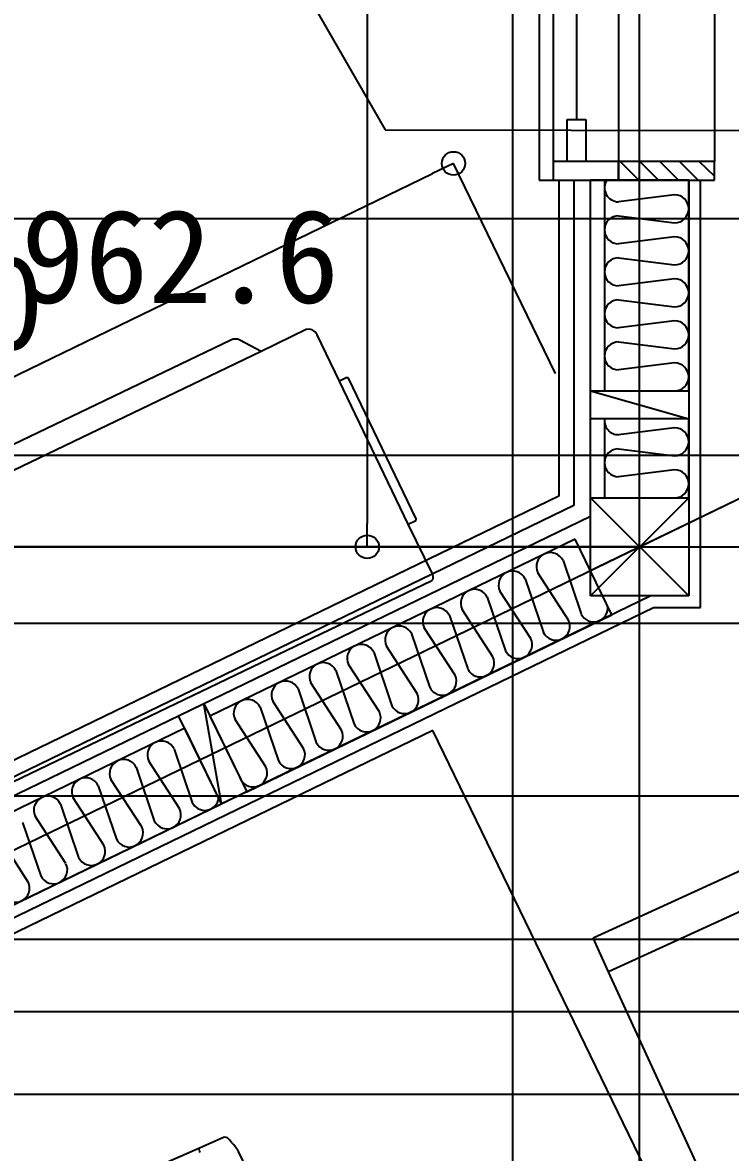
# Model space of a CAD drawing. Header units: metres. Extents: x 10861 to 26950, y 7268 to 22901.
# Drawn here: x 16845 to 17602, y 13855 to 15064 of the extents above; entities that cross this region are included whole.
import ezdxf

# ---------------------------------------------------------------- set-up
doc = ezdxf.new("R2010")
doc.units = ezdxf.units.M

msp = doc.modelspace()

# ---------------------------------------------------------------- linework, layer by layer
at = {"layer": 'COL_2F'}
for p, q in [((17452.2, 14450.6), (17452.2, 14555.6)), ((17452.2, 14555.6), (17557.2, 14555.6)), ((17557.2, 14450.6), (17452.2, 14555.6)), ((17452.2, 14450.6), (17557.2, 14555.6)), ((17557.2, 14555.6), (17557.2, 14450.6)), ((17557.2, 14450.6), (17452.2, 14450.6))]:
    msp.add_line(p, q, dxfattribs=at)
at = {"layer": 'GLID'}
for p, q in [((17369.1, 10010), (17369.1, 22205)), ((17369.1, 10010), (17369.1, 22205)), ((17369.1, 10010), (17369.1, 22205)), ((17504.7, 9325), (17504.7, 22205)), ((17504.7, 9325), (17504.7, 22205)), ((17504.7, 9325), (17504.7, 22205)), ((13514.7, 14854.8), (24358.1, 14854.8)), ((13514.7, 14854.8), (24358.1, 14854.8)), ((13514.7, 14854.8), (24358.1, 14854.8)), ((13514.7, 14503.1), (24358.1, 14503.1)), ((13514.7, 14503.1), (24358.1, 14503.1)), ((13514.7, 14503.1), (24358.1, 14503.1)), ((13801.7, 14421.3), (24358.1, 14421.3)), ((13801.7, 14421.3), (24358.1, 14421.3)), ((13801.7, 14421.3), (24358.1, 14421.3)), ((13801.7, 14236.5), (24358.1, 14236.5)), ((13801.7, 14236.5), (24358.1, 14236.5)), ((13801.7, 14236.5), (24358.1, 14236.5)), ((13801.7, 14083.1), (24358.1, 14083.1)), ((13801.7, 14083.1), (24358.1, 14083.1)), ((13801.7, 14083.1), (24358.1, 14083.1)), ((13953.4, 14005.5), (24358.1, 14005.5)), ((13953.4, 14005.5), (24358.1, 14005.5)), ((13953.4, 14005.5), (24358.1, 14005.5)), ((13801.7, 13916.9), (24358.1, 13916.9)), ((13801.7, 13916.9), (24358.1, 13916.9)), ((13801.7, 13916.9), (24358.1, 13916.9))]:
    msp.add_line(p, q, dxfattribs=at)
at = {"layer": 'WALL_NORMAL_2F'}
for p, q in [((17418.2, 14895.8), (17418.2, 14557.3)), ((17434.2, 14895.8), (17434.2, 14547.3)), ((17557.2, 14895.8), (17452.2, 14895.8)), ((17452.2, 14555.6), (17452.2, 14895.8)), ((17557.2, 14895.8), (17557.2, 14555.6)), ((17569.7, 14438.1), (17569.7, 14895.8)), ((17452.2, 14670), (17557.2, 14670)), ((17452.2, 14640), (17452.2, 14670)), ((17452.2, 14670), (17557.2, 14640)), ((17557.2, 14670), (17557.2, 14640)), ((17557.2, 14640), (17452.2, 14640)), ((17418.2, 14557.3), (16523, 14123.2)), ((17434.2, 14547.3), (16544.4, 14115.7)), ((16662.9, 14153.2), (17452.2, 14536)), ((17516.8, 14450.6), (16708.7, 14058.7)), ((16725.4, 14053), (17519.6, 14438.1)), ((17519.6, 14438.1), (17569.7, 14438.1)), ((17011.6, 14322.3), (17038.6, 14335.4)), ((17038.6, 14335.4), (17084.4, 14240.9)), ((17057.4, 14227.8), (17038.6, 14335.4)), ((17057.4, 14227.8), (17011.6, 14322.3)), ((17084.4, 14240.9), (17057.4, 14227.8))]:
    msp.add_line(p, q, dxfattribs=at)
at = {"layer": 'カタログ部品(家具)_2F'}
for p, q in [((17283.5, 14306.3), (16743.6, 14044.4)), ((17807.1, 13226.5), (17283.5, 14306.3)), ((17454.9, 14084.3), (17909.3, 14292.8)), ((17926, 14256.4), (17471.6, 14047.9)), ((17471.6, 14047.9), (17454.9, 14084.3)), ((17618.9, 13726.8), (17471.6, 14047.9))]:
    msp.add_line(p, q, dxfattribs=at)
at = {"layer": 'カタログ部品(電化製品)_2F'}
for p, q in [((17148.2, 14735.6), (17099.9, 14712.4)), ((17151.4, 14736.3), (17148.2, 14735.6)), ((17154.6, 14735.4), (17151.4, 14736.3)), ((17157.5, 14733.3), (17154.6, 14735.4)), ((17067.5, 14724.5), (16681, 14538.5)), ((17069.8, 14725.3), (17067.5, 14724.5)), ((17072.4, 14725.5), (17069.8, 14725.3)), ((17074.9, 14725.3), (17072.4, 14725.5)), ((17077, 14724.5), (17074.9, 14725.3)), ((17099.9, 14712.4), (17077, 14724.5)), ((17159.8, 14730.1), (17157.5, 14733.3)), ((17183.6, 14680.5), (17159.8, 14730.1)), ((17099.9, 14712.4), (16670.3, 14505.6)), ((17190.8, 14684), (17183.6, 14680.5)), ((17257.3, 14527.3), (17183.6, 14680.5)), ((17191.6, 14684.2), (17190.8, 14684)), ((17192.3, 14684.2), (17191.6, 14684.2)), ((17192.9, 14684), (17192.3, 14684.2)), ((17193.2, 14683.6), (17192.9, 14684)), ((17265.7, 14533), (17193.2, 14683.6)), ((17257.3, 14527.3), (17264.5, 14530.8)), ((17264.5, 14530.8), (17265.2, 14531.3)), ((17265.2, 14531.3), (17265.6, 14531.8)), ((17265.6, 14531.8), (17265.8, 14532.4)), ((17265.8, 14532.4), (17265.7, 14533)), ((17283.4, 14473.3), (17257.3, 14527.3)), ((17282.3, 14467.2), (17283.4, 14468.2)), ((17283.9, 14471.4), (17283.4, 14473.3)), ((17283.4, 14468.2), (17284, 14469.6)), ((17284, 14469.6), (17283.9, 14471.4)), ((16567.8, 14123.4), (17282.3, 14467.2)), ((17059.6, 13870.6), (17033.8, 13859.2)), ((17033.8, 13859.2), (16911.2, 13805.5)), ((17399.2, 13188.8), (17075.8, 13855.6))]:
    msp.add_line(p, q, dxfattribs=at)
for centre, radius, start, end in [((17061.4, 13866.3), 4.64, 40.2553, 112.0277), ((16883.3, 13706.3), 244, 38.6427, 41.91), ((17034.2, 13858.4), 0.905, 116.7328, -170.0461), ((17039.1, 13858.5), 5.82, -177.3272, -164.5848), ((17048, 13860.9), 15, -164.9688, -155.2891), ((17061.1, 13848.5), 16.4, 25.8991, 38.4472)]:
    msp.add_arc(centre, radius, start, end, dxfattribs=at)
at = {"layer": 'データ 001_1F'}
for p, q in [((17213.4, 16905), (17213.4, 14528.1)), ((16887.2, 15550), (17232.7, 14949.5)), ((17232.7, 14949.5), (19728.2, 14945.5)), ((17305.6, 14913.6), (17283.1, 14902.7)), ((17414.7, 14688.7), (17305.6, 14913.6)), ((17305.6, 14913.6), (17305.6, 14913.6)), ((16462, 14504.5), (17283.1, 14902.7)), ((17414.7, 14688.7), (17414.7, 14688.7)), ((15014.7, 14601.3), (22924.7, 14601.3)), ((17449.1, 14476.2), (17674, 14585.2)), ((17213.4, 14503.1), (17213.4, 14528.1)), ((17463.4, 14503.1), (17213.4, 14503.1)), ((17213.4, 14503.1), (17213.4, 14503.1)), ((17463.4, 14503.1), (17463.4, 14503.1)), ((17449.1, 14476.2), (17449.1, 14476.2))]:
    msp.add_line(p, q, dxfattribs=at)
for centre in [(17305.6, 14913.6), (17213.4, 14503.1)]:
    msp.add_circle(centre, 12.5, dxfattribs=at)
at = {"layer": 'データ 001_2F'}
for p, q in [((17504.7, 10826.2), (17504.7, 21845)), ((17213.4, 16905), (17213.4, 14528.1)), ((17305.6, 14913.6), (17283.1, 14902.7)), ((17414.7, 14688.7), (17305.6, 14913.6)), ((17305.6, 14913.6), (17305.6, 14913.6)), ((16462, 14504.5), (17283.1, 14902.7)), ((15166.6, 13369.1), (17907, 14698.3)), ((17414.7, 14688.7), (17414.7, 14688.7)), ((17449.1, 14476.2), (17674, 14585.3)), ((17213.4, 14503.1), (17213.4, 14528.1)), ((17504.7, 14503.1), (15697.5, 14503.1)), ((17463.4, 14503.1), (17213.4, 14503.1)), ((17213.4, 14503.1), (17213.4, 14503.1)), ((17463.4, 14503.1), (17463.4, 14503.1)), ((17449.1, 14476.2), (17449.1, 14476.2))]:
    msp.add_line(p, q, dxfattribs=at)
for centre in [(17305.6, 14913.6), (17213.4, 14503.1)]:
    msp.add_circle(centre, 12.5, dxfattribs=at)
at = {"layer": 'データ 001_3F'}
for p, q in [((17504.7, 14503.1), (17504.7, 16930)), ((16638.6, 14083.1), (17504.7, 14503.1))]:
    msp.add_line(p, q, dxfattribs=at)
at = {"layer": '建具(金属窓)_2F'}
for p, q in [((17397.2, 16585.8), (17397.2, 14895.8)), ((17412.2, 16565.8), (17412.2, 14915.8)), ((17482.2, 16565.8), (17482.2, 14915.8)), ((17584.7, 16565.8), (17584.7, 14915.8)), ((17437.2, 15718.3), (17437.2, 14960.8)), ((17427.2, 14915.8), (17427.2, 14960.8)), ((17427.2, 14960.8), (17447.2, 14960.8)), ((17447.2, 14960.8), (17447.2, 14915.8)), ((17482.2, 14915.8), (17412.2, 14915.8)), ((17412.2, 14915.8), (17412.2, 14895.8)), ((17447.2, 14915.8), (17427.2, 14915.8)), ((17482.2, 14895.8), (17482.2, 14915.8)), ((17584.7, 14915.8), (17482.2, 14915.8)), ((17482.2, 14915.8), (17482.2, 14895.8)), ((17503.8, 14895.8), (17483.8, 14915.8)), ((17525, 14895.8), (17505, 14915.8)), ((17546.2, 14895.8), (17526.2, 14915.8)), ((17567.4, 14895.8), (17547.4, 14915.8)), ((17584.7, 14899.8), (17568.6, 14915.8)), ((17584.7, 14895.8), (17584.7, 14915.8)), ((17397.2, 14895.8), (17412.2, 14895.8)), ((17412.2, 14895.8), (17482.2, 14895.8)), ((17482.6, 14895.8), (17482.2, 14896.2)), ((17482.2, 14895.8), (17584.7, 14895.8))]:
    msp.add_line(p, q, dxfattribs=at)
at = {"layer": '断熱材_2F'}
for p, q in [((17557.2, 14895.8), (17467.2, 14895.8)), ((17467.2, 14895.8), (17467.2, 14670)), ((17557.2, 14670), (17557.2, 14895.8)), ((17542.2, 14880), (17482.2, 14872.5)), ((17482.2, 14857.5), (17542.2, 14850)), ((17542.2, 14835), (17482.2, 14827.5)), ((17482.2, 14812.5), (17542.2, 14805)), ((17542.2, 14790), (17482.2, 14782.5)), ((17482.2, 14767.5), (17542.2, 14760)), ((17542.2, 14745), (17482.2, 14737.5)), ((17482.2, 14722.5), (17542.2, 14715)), ((17542.2, 14700), (17482.2, 14692.5)), ((17467.2, 14670), (17557.2, 14670)), ((17557.2, 14640), (17467.2, 14640)), ((17467.2, 14640), (17467.2, 14555.6)), ((17557.2, 14555.6), (17557.2, 14640)), ((17542.2, 14630.6), (17482.2, 14623.1)), ((17482.2, 14608.1), (17542.2, 14600.6)), ((17542.2, 14585.6), (17482.2, 14578.1)), ((17467.2, 14555.6), (17557.2, 14555.6)), ((17435.8, 14511.4), (17045.1, 14321.9)), ((17475.1, 14430.4), (17435.8, 14511.4)), ((17422.8, 14488.4), (17442.2, 14431.2)), ((17382.3, 14468.8), (17401.8, 14411.5)), ((17428.7, 14424.6), (17395.8, 14475.3)), ((17341.8, 14449.2), (17361.3, 14391.9)), ((17388.3, 14405), (17355.3, 14455.7)), ((17347.8, 14385.3), (17314.8, 14436.1)), ((17084.4, 14240.9), (17475.1, 14430.4)), ((17301.3, 14429.5), (17320.8, 14372.3)), ((17260.8, 14409.9), (17280.3, 14352.6)), ((17307.3, 14365.7), (17274.3, 14416.4)), ((17266.8, 14346.1), (17233.9, 14396.8)), ((17220.4, 14390.2), (17239.8, 14333)), ((17226.3, 14326.4), (17193.4, 14377.1)), ((17179.9, 14370.6), (17199.3, 14313.3)), ((17139.4, 14351), (17158.8, 14293.7)), ((17185.8, 14306.8), (17152.9, 14357.5)), ((17145.3, 14287.2), (17112.4, 14337.9)), ((17098.9, 14331.3), (17118.3, 14274.1)), ((17045.1, 14321.9), (17084.4, 14240.9)), ((17104.8, 14267.5), (17071.9, 14318.2)), ((17018.1, 14308.8), (16669.5, 14139.7)), ((17057.4, 14227.8), (17018.1, 14308.8)), ((17006.7, 14286.6), (17026.1, 14229.3)), ((16966.2, 14267), (16985.6, 14209.7)), ((17012.6, 14222.8), (16979.7, 14273.5)), ((16972.1, 14203.2), (16939.2, 14253.9)), ((16925.7, 14247.3), (16945.1, 14190.1)), ((16708.7, 14058.7), (17057.4, 14227.8)), ((16885.2, 14227.7), (16904.6, 14170.4)), ((16931.6, 14183.5), (16898.7, 14234.2)), ((16891.1, 14163.9), (16858.2, 14214.6)), ((16844.7, 14208), (16864.1, 14150.8)), ((16850.6, 14144.2), (16817.7, 14195))]:
    msp.add_line(p, q, dxfattribs=at)
for centre, start, end in [((17482.2, 14887.5), 146.3266, -90), ((17542.2, 14865), -90, 90), ((17482.2, 14842.5), 90, -90), ((17542.2, 14820), -90, 90), ((17482.2, 14797.5), 90, -90), ((17542.2, 14775), -90, 90), ((17482.2, 14752.5), 90, -90), ((17542.2, 14730), -90, 90), ((17482.2, 14707.5), 90, -90), ((17542.2, 14685), -90, 90), ((17482.2, 14638.1), 172.8529, -90), ((17542.2, 14615.6), -90, 90), ((17482.2, 14593.1), 90, -90), ((17542.2, 14570.6), -90, 90), ((17409.3, 14481.9), 25.8734, -154.1266), ((17368.8, 14462.2), 25.8734, -154.1266), ((17328.3, 14442.6), 25.8734, -154.1266), ((17287.8, 14423), 25.8734, -154.1266), ((17455.7, 14437.7), -154.1266, 7.7713), ((17415.2, 14418.1), -154.1266, 25.8734), ((17247.4, 14403.3), 25.8734, -154.1266), ((17206.9, 14383.7), 25.8734, -154.1266), ((17374.8, 14398.4), -154.1266, 25.8734), ((17334.3, 14378.8), -154.1266, 25.8734), ((17166.4, 14364.1), 25.8734, -154.1266), ((17125.9, 14344.4), 25.8734, -154.1266), ((17293.8, 14359.2), -154.1266, 25.8734), ((17085.4, 14324.8), 25.8734, -154.1266), ((17253.3, 14339.5), -154.1266, 25.8734), ((17212.8, 14319.9), -154.1266, 25.8734), ((17172.3, 14300.3), -154.1266, 25.8734), ((16993.2, 14280.1), 25.8734, -154.1266), ((17131.8, 14280.6), -154.1266, 25.8734), ((16952.7, 14260.4), 25.8734, -154.1266), ((17091.3, 14261), -154.1266, 25.8734), ((16912.2, 14240.8), 25.8734, -154.1266), ((16871.7, 14221.1), 25.8734, -154.1266), ((17039.6, 14235.9), -154.1266, -7.6839), ((16999.1, 14216.2), -154.1266, 25.8734), ((16958.6, 14196.6), -154.1266, 25.8734), ((16918.1, 14177), -154.1266, 25.8734), ((16877.6, 14157.3), -154.1266, 25.8734), ((16837.2, 14137.7), -154.1266, 25.8734)]:
    msp.add_arc(centre, 15, start, end, dxfattribs=at)

# ---------------------------------------------------------------- texts
at = {"layer": 'データ 001_1F'}
msp.add_text('962.6', height=100, dxfattribs=at).set_placement((16843.1, 14764.3))
at = {"layer": 'データ 001_2F'}
msp.add_text('962.6', height=100, dxfattribs=at).set_placement((16843.1, 14764.3))
at = {"layer": '建具(金属窓)_2F'}
msp.add_text('1,690', height=100, dxfattribs=at).set_placement((16527.2, 14714.6))

doc.saveas('drawing.dxf')
